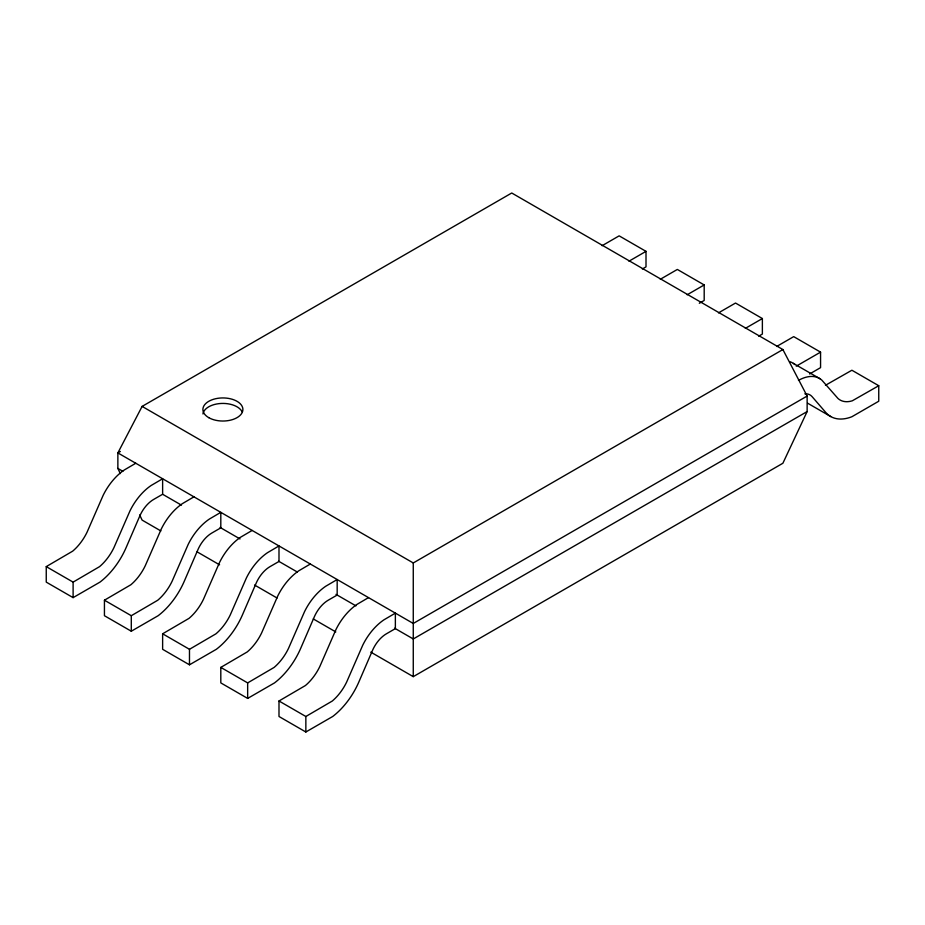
<?xml version="1.0" encoding="UTF-8"?>
<svg xmlns="http://www.w3.org/2000/svg" width="925" height="925" viewBox="0 0 925 925"><rect width="100%" height="100%" fill="white"/><g stroke="black" fill="none" stroke-linecap="round" stroke-linejoin="round"><path stroke-width="1.39" d="M120.285 473.588L117.868 468.42L117.868 452.915L142.115 406.399L511.733 193.001L782.885 349.546L807.132 396.062L807.132 411.567L782.885 463.252L413.267 676.649L370.786 652.125M120.366 451.469L117.868 452.915L413.267 623.462L807.132 396.062M135.767 463.252L124.343 469.946A42.643 24.617 -60 0 0 103.172 495.28L87.066 532.187A35.878 20.708 -60 0 1 72.682 551.15L46.25 566.62L46.25 582.126L73.11 597.631L99.958 582.126A54.876 31.681 -60 0 0 126.112 547.612L139.756 516.069A23.634 13.644 -60 0 1 153.666 499.431L162.627 494.262L162.627 478.757L151.203 485.452A42.643 24.617 -60 0 0 130.02 510.785L113.914 547.692A35.878 20.708 -60 0 1 99.542 566.655L73.11 582.126L46.25 566.62M602.117 245.692L619.149 235.852L646.008 251.357L646.008 266.863L642.343 268.978M193.949 496.841L182.537 503.547A42.643 24.617 -60 0 0 161.355 528.869L145.248 565.776A35.878 20.708 -60 0 1 130.876 584.75L104.432 600.209L104.432 615.715L131.292 631.22L158.14 615.715A54.876 31.681 -60 0 0 184.295 581.201L197.938 549.658A23.634 13.644 -60 0 1 211.86 533.02L220.809 527.851L220.809 512.346L209.385 519.052A42.643 24.617 -60 0 0 188.203 544.374L172.096 581.282A35.878 20.708 -60 0 1 157.724 600.256L131.292 615.715L104.432 600.209M628.977 261.197L646.008 251.357M660.3 279.281L677.343 269.441L704.191 284.946L704.191 300.452L699.312 303.273M252.132 530.441L240.72 537.136A42.643 24.617 -60 0 0 219.537 562.458L203.431 599.377A35.878 20.708 -60 0 1 189.058 618.339L162.627 633.798L162.627 649.304L189.475 664.809L216.334 649.304A54.876 31.681 -60 0 0 242.489 614.79L256.132 583.247A23.634 13.644 -60 0 1 270.042 566.62L278.992 561.452L278.992 545.947L267.568 552.641A42.643 24.617 -60 0 0 246.397 577.963L230.29 614.871A35.878 20.708 -60 0 1 215.907 633.845L189.475 649.304L162.627 633.798M687.159 294.786L704.191 284.946M718.494 312.87L735.525 303.042L762.373 318.547L762.373 334.052L758.72 336.168M310.326 564.03L298.902 570.725A42.643 24.617 -60 0 0 277.72 596.058L261.613 632.966A35.878 20.708 -60 0 1 247.241 651.928L220.809 667.399L220.809 682.904L247.657 698.41L274.517 682.904A54.876 31.681 -60 0 0 300.671 648.39L314.315 616.848A23.634 13.644 -60 0 1 328.225 600.209L337.174 595.041L337.174 579.536L325.762 586.23A42.643 24.617 -60 0 0 304.579 611.564L288.473 648.471A35.878 20.708 -60 0 1 274.101 667.434L247.657 682.904L220.809 667.399M745.342 328.375L762.373 318.547M776.676 346.47L793.708 336.631L820.567 352.136L820.567 367.641L809.583 373.989M142.115 406.399L413.267 562.955L782.885 349.546M368.508 597.619L357.085 604.326A42.643 24.617 -60 0 0 335.914 629.647L319.807 666.555A35.878 20.708 -60 0 1 305.423 685.529L278.992 700.988L278.992 716.493L305.851 731.999L332.699 716.493A54.876 31.681 -60 0 0 358.854 681.979L372.498 650.437A23.634 13.644 -60 0 1 386.407 633.798L395.368 628.63L395.368 613.125L383.944 619.831A42.643 24.617 -60 0 0 362.762 645.153L346.655 682.06A35.878 20.708 -60 0 1 332.283 701.034L305.851 716.493L278.992 700.988M796.228 366.184L820.567 352.136M807.132 411.567L413.267 638.967L394.57 628.179M804.843 393.819A23.634 13.644 -60 0 1 812.092 396.64L825.736 412.423A54.876 31.681 -60 0 0 851.89 416.736L878.75 401.23L878.75 385.725L852.318 400.791A35.878 20.708 -60 0 1 837.934 398.421L821.828 380.117A42.643 24.617 -60 0 0 800.657 379.238L798.46 380.406M825.458 385.286L851.89 370.231L878.75 385.725M793.361 363.375L820.221 378.88M807.629 403.208L830.823 416.597M117.868 468.42L122.852 471.299M162.731 494.332L181.427 505.119M220.069 527.423L240.014 538.94M278.656 561.255L297.353 572.043M335.983 594.359L355.928 605.863M160.858 530.927L142.115 520.104L139.687 514.936M197.094 551.843L219.583 564.828M254.572 585.028L277.061 598.013M313.297 618.941L335.798 631.925M413.267 562.955L413.267 676.649M305.851 716.493L305.851 731.999M247.657 682.904L247.657 698.41M189.475 649.304L189.475 664.809M131.292 615.715L131.292 631.22M73.11 582.126L73.11 597.631M202.957 413.961A20.003 11.551 0 0 1 221.144 403.462A20.003 11.551 0 0 1 242.211 411.972M789.719 361.652A42.643 24.617 -60 0 1 794.98 364.612M208.749 417.649A20.003 11.551 0 0 0 242.211 412.481A20.003 11.551 0 0 0 217.71 398.328A20.003 11.551 0 0 0 208.749 417.649"/></g></svg>
